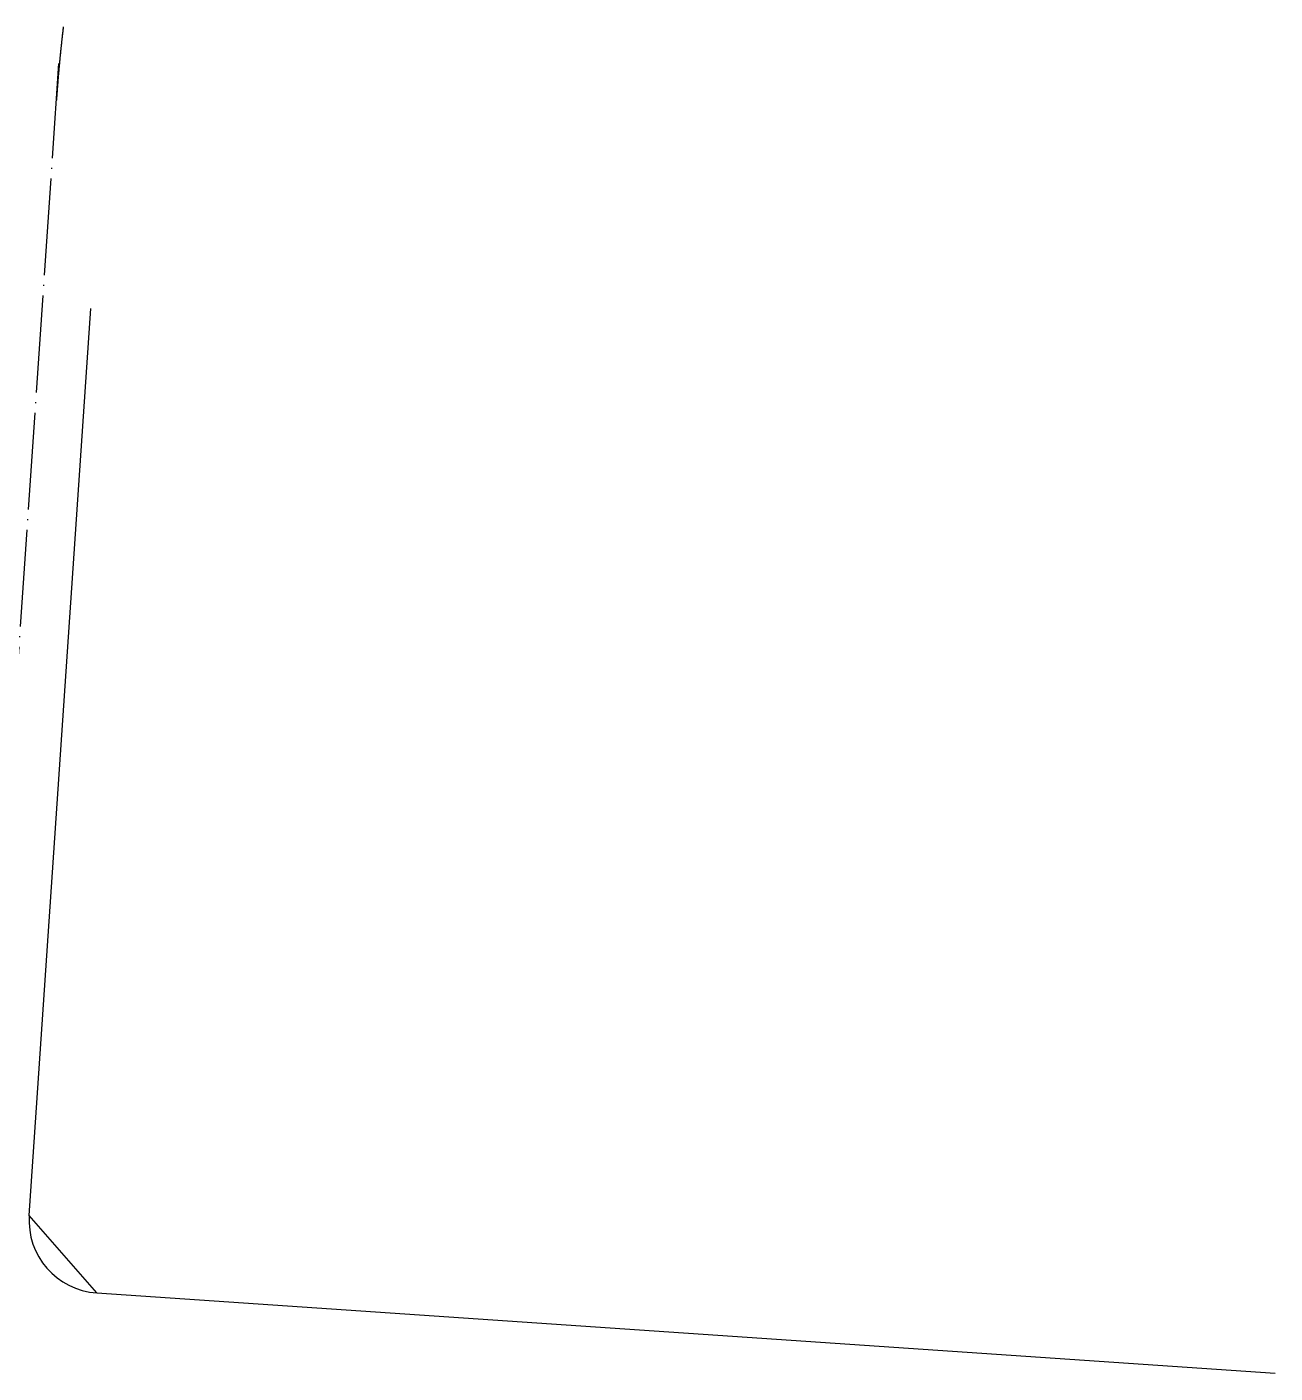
# Model space of a CAD drawing. Header units: millimetres. Extents: x 36720183 to 38160956, y 58934012 to 60388477.
# Drawn here: x 37413698 to 37671096, y 59538924 to 59816475 of the extents above; entities that cross this region are included whole.
import ezdxf

# ---------------------------------------------------------------- set-up
doc = ezdxf.new("R2010")
doc.units = ezdxf.units.MM
doc.header["$LTSCALE"] = 1000
doc.header["$MEASUREMENT"] = 0
doc.linetypes.add('ACAD_ISO04W100', pattern=[30, 24, -3, 0, -3])
doc.linetypes.add('DOTE', pattern=[2.42, 2, -0.2, 0.02, -0.2])
for name, color, linetype in [('DL_道路中线_干道网_', 4, 'ACAD_ISO04W100'), ('DL_道路红线_干道网_', 6, 'Continuous'), ('DL_道路红线_支路网_', 1, 'Continuous')]:
    doc.layers.add(name, color=color, linetype=linetype)

msp = doc.modelspace()

# ---------------------------------------------------------------- linework, layer by layer
at = {"layer": 'DL_道路中线_干道网_', "color": 8, "ltscale": 0.04}
msp.add_arc((37719087, 59781033), 300000, 173.21524, 176.10845, dxfattribs=at)
at = {"layer": 'DL_道路中线_干道网_'}
msp.add_arc((37719095, 59781033), 300000, 173.21524, 176.10845, dxfattribs=at)
at = {"layer": 'DL_道路红线_干道网_', "color": 8}
for q in [(37414159, 59571437), (37671088, 59538924)]:
    msp.add_line((37428107, 59555453), q, dxfattribs=at)
at = {"layer": 'DL_道路红线_支路网_', "color": 8}
msp.add_line((37414159, 59571437), (37426877, 59758388), dxfattribs=at)
at = {"layer": 'DL_道路红线_支路网_'}
for p, q in [((37414167, 59571436), (37426884, 59758388)), ((37428114, 59555453), (37414167, 59571436)), ((37428114, 59555453), (37671096, 59538924))]:
    msp.add_line(p, q, dxfattribs=at)
at = {"layer": 'DL_道路红线_支路网_', "color": 1, "linetype": 'DOTE', "ltscale": 10}
msp.add_lwpolyline([(37404190, 59572116), (37420291, 59808952)], dxfattribs=at)
at = {"layer": 'DL_道路红线_支路网_'}
msp.add_arc((37429132, 59570418), 15000, 176.10845, 266.10845, dxfattribs=at)

doc.saveas('drawing.dxf')
